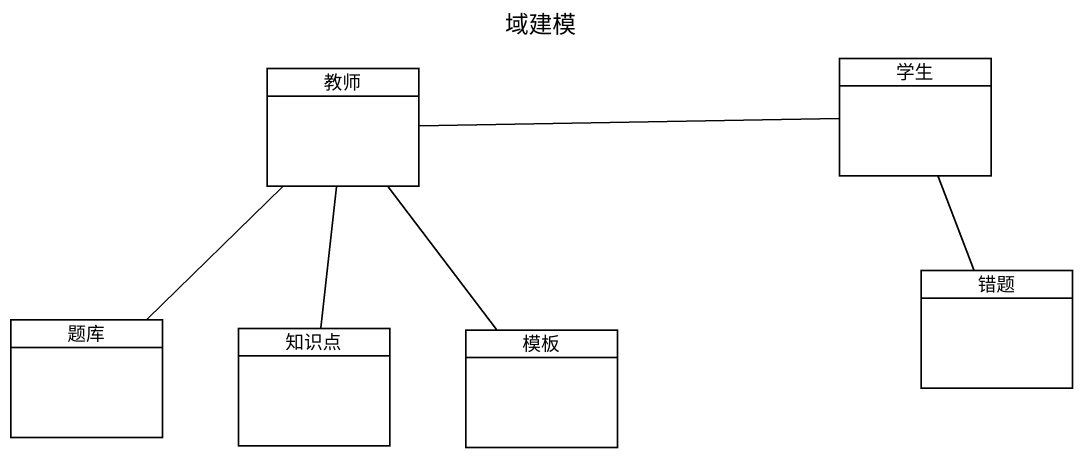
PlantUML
@startuml
title 域建模
hide circle
hide empty members
class 学生
class 教师
class 错题
class 题库
class 知识点
class 模板
学生 -- 错题
教师 -right- 学生
教师 -- 题库
教师 -- 知识点
教师 -- 模板
@enduml
